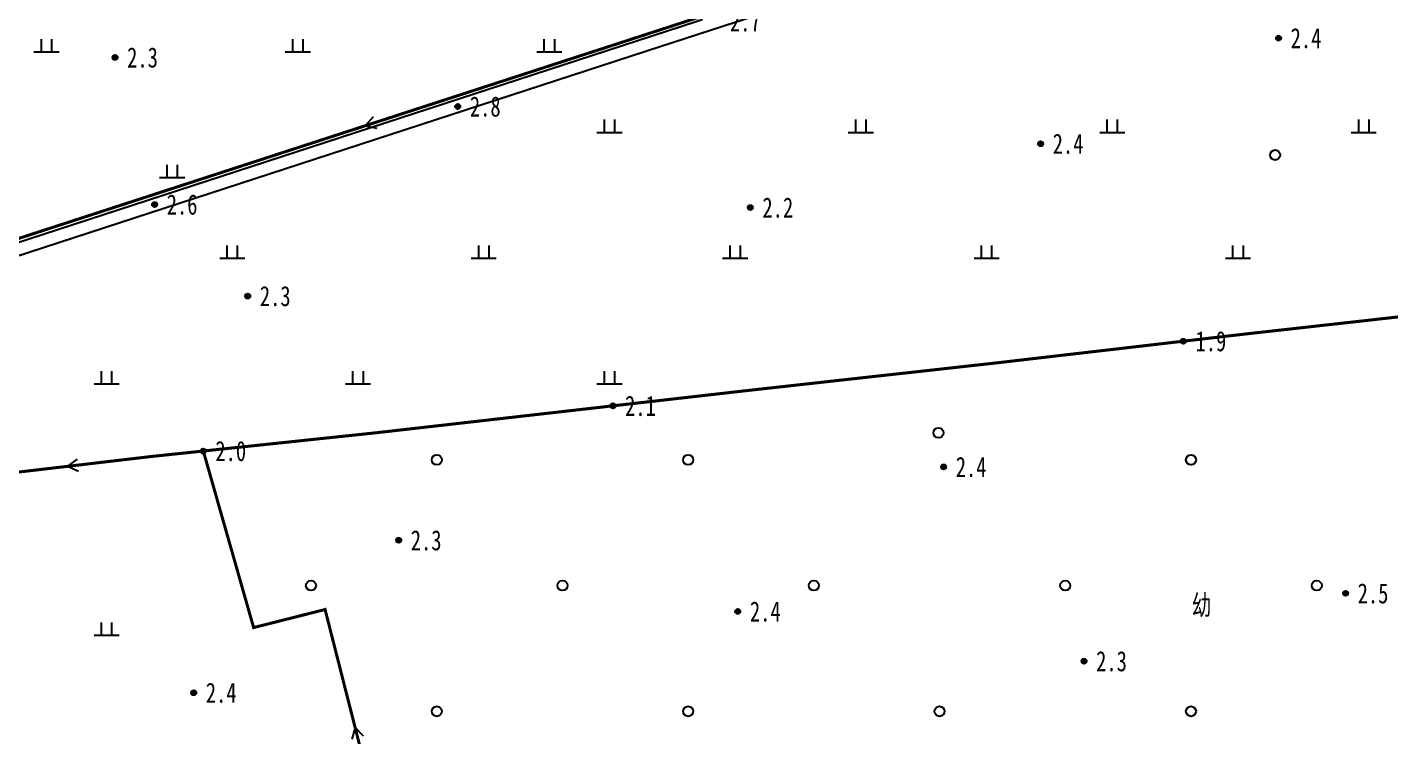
# Model space of a CAD drawing. Header units: metres. Extents: x 494039 to 619385, y 3351420 to 3402703.
# Drawn here: x 590716.4 to 590987.4, y 3392372.4 to 3392513.3 of the extents above; entities that cross this region are included whole.
import ezdxf
from ezdxf.enums import TextEntityAlignment as Align

# ---------------------------------------------------------------- set-up
doc = ezdxf.new("R2010")
doc.units = ezdxf.units.M
doc.linetypes.add('4410a', pattern=[0])
for name, color, linetype in [('220200', 130, 'Continuous'), ('261301', 141, 'Continuous'), ('440100', 8, 'Continuous'), ('510301', 8, 'Continuous'), ('720100', 8, 'Continuous'), ('810302', 8, 'Continuous'), ('810502', 8, 'Continuous')]:
    doc.layers.add(name, color=color, linetype=linetype)

# ---------------------------------------------------------------- blocks, each defined once
blk = doc.blocks.new('gc170')
at = {"linetype": 'Continuous'}
blk.add_circle((0, 0), 0.5, dxfattribs=at)
blk = doc.blocks.new('gu')
at = {"flags": 128}
for points in [[(3.75, 0), (-3.75, 0)], [(2.71, -0.6), (3.75, 0), (3.75, 0), (2.71, 0.6)]]:
    blk.add_lwpolyline(points, dxfattribs=at)
blk = doc.blocks.new('p_point')
for radius in [0.25, 0.2, 0.15, 0.1, 0.05]:
    blk.add_circle((0, 0), radius)
blk.add_point((0, 0))
blk = doc.blocks.new('vm')
at = {"linetype": 'Continuous'}
for p, q in [((1.25, 0), (-1.25, 0)), ((-0.5, 0), (-0.5, 1.3)), ((0.5, 1.3), (0.5, 0))]:
    blk.add_line(p, q, dxfattribs=at)
blk = doc.blocks.new('1-3&1-4')
at = {"layer": '220200', "color": 141, "linetype": 'Continuous', "const_width": 0.6, "flags": 128}
for points in [[(590691.2999, 3392463.6797), (590850.005, 3392515.2813)], [(590543.3335, 3392380.7469), (590541.0627, 3392405.4735), (590653.7523, 3392417.693), (590740.8743, 3392427.913), (590785.774, 3392432.6528), (590860.8236, 3392441.1885), (590908.9897, 3392446.5299), (590958.8754, 3392452.3176), (591063.9107, 3392464.0498)]]:
    blk.add_lwpolyline(points, dxfattribs=at)
at = {"layer": '220200', "color": 141, "linetype": 'Continuous', "const_width": 0.6, "elevation": 2.9718, "flags": 128}
blk.add_lwpolyline([(590751.4233, 3392429.0266), (590761.4337, 3392393.9222), (590775.6409, 3392397.5172), (590785.8712, 3392357.3422)], dxfattribs=at)
at = {"layer": '440100', "color": 8, "linetype": 'Continuous', "const_width": 0.4, "flags": 128}
blk.add_lwpolyline([(590688.257, 3392460.8341), (590689.2522, 3392459.9455), (590690.3932, 3392459.821), (590712.2548, 3392467.0615), (590840.4413, 3392508.8375), (590897.0328, 3392527.1926), (590984.4735, 3392555.919), (591032.3271, 3392571.5298)], dxfattribs=at)
at = {"layer": '440100', "color": 8, "linetype": '4410a', "const_width": 0.4, "flags": 128}
blk.add_lwpolyline([(590690.2042, 3392462.8144), (590690.6822, 3392462.5735), (590711.4675, 3392469.4575), (590850.7253, 3392514.8245)], dxfattribs=at)
at = {"layer": '261301', "color": 141, "linetype": 'Continuous', "xscale": 2, "yscale": 2}
for p, rotation in [((590790.7243, 3392496.0066, 3.1877), 198.0142139972125), ((590731.8623, 3392426.8572, 3.1877), 186.6811088095248), ((590783.4655, 3392366.7896, 2.9718), 104.2840482917611)]:
    blk.add_blockref('gu', p, dxfattribs=dict(at, rotation=rotation))
at = {"layer": '510301', "color": 8, "linetype": 'Continuous', "xscale": 2, "yscale": 2}
blk.add_blockref('gc170', (590964.5604, 3392487.8836, 3.3976), dxfattribs=at)
at = {"layer": '720100', "color": 8, "linetype": 'Continuous', "xscale": 2, "yscale": 2, "zscale": 2}
for p in [(590965.2533, 3392511.1187, 2.4091), (590733.8744, 3392507.2776, 2.3199), (590802.0377, 3392497.5268, 2.7563), (590917.9407, 3392490.1243, 2.3654), (590741.7456, 3392478.0351, 2.6132), (590860.214, 3392477.4383, 2.2233), (590760.2653, 3392459.8416, 2.3084), (590946.3404, 3392450.8633, 1.9465), (590832.8995, 3392438.0126, 2.0617), (590751.4233, 3392429.0266, 1.9601), (590898.6612, 3392425.8676, 2.3762), (590790.2833, 3392411.277, 2.3223), (590978.5838, 3392400.7325, 2.4952), (590857.7222, 3392397.1236, 2.3517), (590926.5771, 3392387.237, 2.3204), (590749.5198, 3392380.9729, 2.3772)]:
    blk.add_blockref('p_point', p, dxfattribs=at)
at = {"layer": '810302', "color": 8, "linetype": 'Continuous', "xscale": 2, "yscale": 2}
for p in [(590720.234, 3392508.3195), (590770.234, 3392508.3195), (590820.234, 3392508.3195), (590832.1922, 3392492.316), (590882.1922, 3392492.316), (590932.1922, 3392492.316), (590982.1922, 3392492.316), (590745.234, 3392483.3195), (590757.1922, 3392467.316), (590807.1922, 3392467.316), (590857.1922, 3392467.316), (590907.1922, 3392467.316), (590957.1922, 3392467.316), (590732.1922, 3392442.316), (590782.1922, 3392442.316), (590832.1922, 3392442.316), (590732.1922, 3392392.316)]:
    blk.add_blockref('vm', p, dxfattribs=at)
at = {"layer": '810502', "color": 8, "linetype": 'Continuous', "xscale": 2, "yscale": 2}
for p in [(590897.6114, 3392432.6395), (590797.8467, 3392427.2701), (590847.8467, 3392427.2701), (590947.8467, 3392427.2701), (590772.8467, 3392402.2701), (590822.8467, 3392402.2701), (590872.8467, 3392402.2701), (590922.8467, 3392402.2701), (590972.8467, 3392402.2701), (590797.8467, 3392377.2701), (590847.8467, 3392377.2701), (590897.8467, 3392377.2701), (590947.8467, 3392377.2701)]:
    blk.add_blockref('gc170', p, dxfattribs=at)
at = {"color": 8, "linetype": 'Continuous', "width": 0.75}
blk.add_text('幼', height=4, dxfattribs=at).set_placement((590949.9532, 3392398.4839), align=Align.MIDDLE)
at = {"layer": '720100', "color": 8, "width": 0.75}
for s, p in [('2.7', (590856.1444, 3392514.4503, 2.6633)), ('2.4', (590967.6533, 3392511.1187, 2.4091)), ('2.3', (590736.2744, 3392507.2776, 2.3199)), ('2.8', (590804.4377, 3392497.5268, 2.7563)), ('2.4', (590920.3407, 3392490.1243, 2.3654)), ('2.6', (590744.1456, 3392478.0351, 2.6132)), ('2.2', (590862.614, 3392477.4383, 2.2233)), ('2.3', (590762.6653, 3392459.8416, 2.3084)), ('1.9', (590948.7404, 3392450.8633, 1.9465)), ('2.1', (590835.2995, 3392438.0126, 2.0617)), ('2.0', (590753.8233, 3392429.0266, 1.9601)), ('2.4', (590901.0612, 3392425.8676, 2.3762)), ('2.3', (590792.6833, 3392411.277, 2.3223)), ('2.5', (590980.9838, 3392400.7325, 2.4952)), ('2.4', (590860.1222, 3392397.1236, 2.3517)), ('2.3', (590928.9771, 3392387.237, 2.3204)), ('2.4', (590751.9198, 3392380.9729, 2.3772))]:
    blk.add_text(s, height=4, dxfattribs=at).set_placement(p, align=Align.MIDDLE_LEFT)

msp = doc.modelspace()

# ---------------------------------------------------------------- block references
msp.add_blockref('1-3&1-4', (0, 0))

doc.saveas('drawing.dxf')
